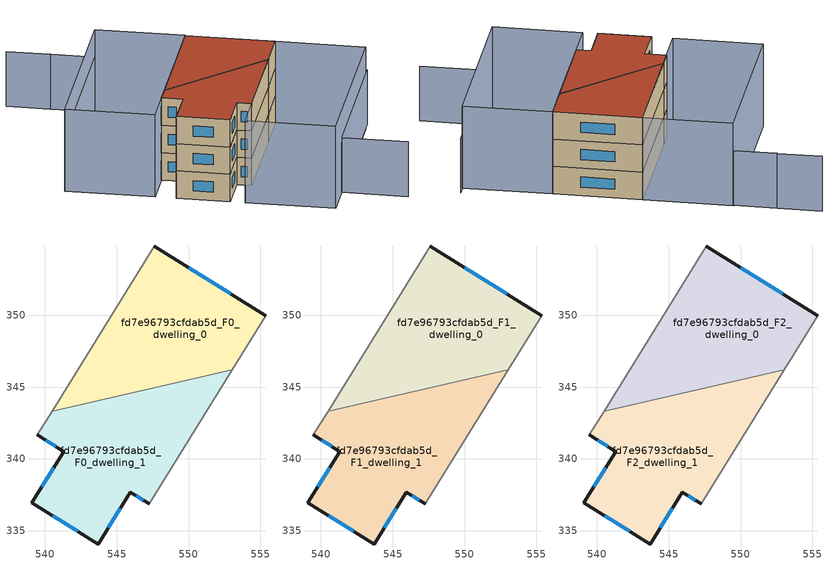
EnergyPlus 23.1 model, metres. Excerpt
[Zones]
fd7e96793cfdab5d_F0_dwelling_0
 floor ground (EU_floor_Construction): 555.35,349.97 553.03,346.21 540.49,343.32 547.6,354.82 z0
 wall outside (EU_wall_Construction): 555.35,349.97 547.6,354.82 z0:3
 wall adiabatic (EU_wall_Construction): 547.6,354.82 540.49,343.32 / 553.03,346.21 555.35,349.97 z0:3
 wall to fd7e96793cfdab5d_F0_dwelling_1 (EU_wall_Construction): 540.49,343.32 553.03,346.21 z0:3
 window (EU_Window_Construction): 552.94,351.49 550.02,353.31 z0.93:2.07
fd7e96793cfdab5d_F0_dwelling_1
 floor ground (EU_floor_Construction): 553.03,346.21 547.25,336.87 545.95,337.67 543.7,334.08 539.1,336.95 541.32,340.51 539.47,341.67 540.49,343.32 z0
 wall outside (EU_wall_Construction): 539.47,341.67 541.32,340.51 539.1,336.95 543.7,334.08 545.95,337.67 547.25,336.87 z0:3
 wall adiabatic (EU_wall_Construction): 540.49,343.32 539.47,341.67 / 547.25,336.87 553.03,346.21 z0:3
 window (EU_Window_Construction): 540.63,339.4 539.79,338.06 / 540.05,341.31 540.74,340.87 / 546.36,337.42 546.85,337.12 / 544.4,335.2 545.25,336.55 / 540.53,336.06 542.27,334.97 z0.93:2.07
fd7e96793cfdab5d_F1_dwelling_0
 floor to fd7e96793cfdab5d_F0_dwelling_0 (EU_floor_Construction): 555.35,349.97 553.03,346.21 540.49,343.32 547.6,354.82 z3
 wall outside (EU_wall_Construction): 555.35,349.97 547.6,354.82 z3:6
 wall adiabatic (EU_wall_Construction): 547.6,354.82 540.49,343.32 / 553.03,346.21 555.35,349.97 z3:6
 wall to fd7e96793cfdab5d_F1_dwelling_1 (EU_wall_Construction): 540.49,343.32 553.03,346.21 z3:6
 window (EU_Window_Construction): 552.94,351.49 550.02,353.31 z3.93:5.07
fd7e96793cfdab5d_F1_dwelling_1
 floor to fd7e96793cfdab5d_F0_dwelling_1 (EU_floor_Construction): 553.03,346.21 547.25,336.87 545.95,337.67 543.7,334.08 539.1,336.95 541.32,340.51 539.47,341.67 540.49,343.32 z3
 wall outside (EU_wall_Construction): 539.47,341.67 541.32,340.51 539.1,336.95 543.7,334.08 545.95,337.67 547.25,336.87 z3:6
 wall adiabatic (EU_wall_Construction): 540.49,343.32 539.47,341.67 / 547.25,336.87 553.03,346.21 z3:6
 window (EU_Window_Construction): 540.63,339.4 539.79,338.06 / 540.05,341.31 540.74,340.87 / 546.36,337.42 546.85,337.12 / 544.4,335.2 545.25,336.55 / 540.53,336.06 542.27,334.97 z3.93:5.07
fd7e96793cfdab5d_F2_dwelling_0
 floor to fd7e96793cfdab5d_F1_dwelling_0 (EU_floor_Construction): 555.35,349.97 553.03,346.21 540.49,343.32 547.6,354.82 z6
 wall outside (EU_wall_Construction): 555.35,349.97 547.6,354.82 z6:9
 wall adiabatic (EU_wall_Construction): 547.6,354.82 540.49,343.32 / 553.03,346.21 555.35,349.97 z6:9
 wall to fd7e96793cfdab5d_F2_dwelling_1 (EU_wall_Construction): 540.49,343.32 553.03,346.21 z6:9
 window (EU_Window_Construction): 552.94,351.49 550.02,353.31 z6.93:8.07
 roof outside (EU_roof_Construction): 553.03,346.21 555.35,349.97 547.6,354.82 540.49,343.32 z9
fd7e96793cfdab5d_F2_dwelling_1
 floor to fd7e96793cfdab5d_F1_dwelling_1 (EU_floor_Construction): 553.03,346.21 547.25,336.87 545.95,337.67 543.7,334.08 539.1,336.95 541.32,340.51 539.47,341.67 540.49,343.32 z6
 wall outside (EU_wall_Construction): 539.47,341.67 541.32,340.51 539.1,336.95 543.7,334.08 545.95,337.67 547.25,336.87 z6:9
 wall adiabatic (EU_wall_Construction): 540.49,343.32 539.47,341.67 / 547.25,336.87 553.03,346.21 z6:9
 window (EU_Window_Construction): 540.63,339.4 539.79,338.06 / 540.05,341.31 540.74,340.87 / 546.36,337.42 546.85,337.12 / 544.4,335.2 545.25,336.55 / 540.53,336.06 542.27,334.97 z6.93:8.07
 roof outside (EU_roof_Construction): 547.25,336.87 553.03,346.21 540.49,343.32 539.47,341.67 541.32,340.51 539.1,336.95 543.7,334.08 545.95,337.67 z9
shading: 560.61,328.34 554.91,331.87 / 554.91,331.87 563.76,346.19 / 536.02,361.98 539.82,359.62 / 539.82,359.62 532.38,347.58 / 532.19,364.37 536.03,361.99 z0:6; 545.05,333.3 555.36,349.97 / 555.36,349.97 563.13,345.17 / 563.13,345.17 552.82,328.49 / 552.82,328.49 545.05,333.3 / 529.5,342.92 539.85,359.67 / 539.85,359.67 547.63,354.86 / 547.63,354.86 537.27,338.11 / 537.27,338.11 529.5,342.92 z0:9
[Building]
EU S2 Campaign: North Axis=0; Terrain=City; Solar Distribution=FullExterior
[Site:Location]
Montreal-Trudeau.Intl.AP: Latitude=45.4667; Longitude=-73.75; Time Zone=-5; Elevation=36
[SizingPeriod:WeatherFileDays]
AnnualSizingPeriod: Begin Month=1; Begin Day of Month=1; End Month=12; End Day of Month=31; Day of Week for Start Day=Monday; Use Weather File Daylight Saving Period=No; Use Weather File Rain and Snow Indicators=No
[MATERIAL]
EU_InternalMass_Material: Roughness=MediumRough; Thickness=0.1; Conductivity=1; Density=1800; Specific Heat=900; Thermal Absorptance=0.9; Solar Absorptance=0.7; Visible Absorptance=0.7
[MATERIAL:NOMASS] Roughness=MediumRough; Thermal Absorptance=0.9; Solar Absorptance=0.7; Visible Absorptance=0.7
Name | Thermal Resistance
EU_wall_NoMass; EU_floor_NoMass | 1.36485
EU_roof_NoMass | 2.55992
[WINDOWMATERIAL:SIMPLEGLAZINGSYSTEM]
EU_Window_SimpleGlazing: UFactor=3.92339; Solar Heat Gain Coefficient=0.8; Visible Transmittance=0.8
[CONSTRUCTION]
EU_wall_Construction: EU_wall_NoMass
EU_roof_Construction: EU_roof_NoMass
EU_floor_Construction: EU_floor_NoMass
EU_Window_Construction: EU_Window_SimpleGlazing
EU_InternalMass_Construction: EU_InternalMass_Material
[ZONE] Type=1; Multiplier=1; Ceiling Height=autocalculate; Floor Area=autocalculate; Part of Total Floor Area=Yes
Name | Volume
fd7e96793cfdab5d_F0_dwelling_0; fd7e96793cfdab5d_F1_dwelling_0; fd7e96793cfdab5d_F2_dwelling_0 | 246.125
fd7e96793cfdab5d_F0_dwelling_1 | 246.117
fd7e96793cfdab5d_F1_dwelling_1; fd7e96793cfdab5d_F2_dwelling_1 | 246.116
[INTERNALMASS] Construction=EU_InternalMass_Construction
Name | Zone or ZoneList | Surface Area
fd7e96793cfdab5d_F0_dwelling_0_EU_InternalMass | fd7e96793cfdab5d_F0_dwelling_0 | 82.0418
fd7e96793cfdab5d_F0_dwelling_1_EU_InternalMass | fd7e96793cfdab5d_F0_dwelling_1 | 82.0387
fd7e96793cfdab5d_F1_dwelling_0_EU_InternalMass | fd7e96793cfdab5d_F1_dwelling_0 | 82.0418
fd7e96793cfdab5d_F1_dwelling_1_EU_InternalMass | fd7e96793cfdab5d_F1_dwelling_1 | 82.0387
fd7e96793cfdab5d_F2_dwelling_0_EU_InternalMass | fd7e96793cfdab5d_F2_dwelling_0 | 82.0418
fd7e96793cfdab5d_F2_dwelling_1_EU_InternalMass | fd7e96793cfdab5d_F2_dwelling_1 | 82.0387
[OTHEREQUIPMENT] Fuel Type=Electricity; Design Level Calculation Method=Watts/Area; Power per Zone Floor Area=1; Fraction Latent=0; Fraction Radiant=0; Fraction Lost=0; Carbon Dioxide Generation Rate=0; EndUse Subcategory=EU_Step8_InternalGains
Name | Zone or ZoneList or Space or SpaceList | Schedule
EU_Step8_InternalGain_fd7e96793cfdab5d_F0_dwelling_0_f000 | fd7e96793cfdab5d_F0_dwelling_0 | EU_Step8_GainSchedule_fd7e96793cfdab5d_F0_dwelling_0_f000
EU_Step8_InternalGain_fd7e96793cfdab5d_F0_dwelling_1_f000 | fd7e96793cfdab5d_F0_dwelling_1 | EU_Step8_GainSchedule_fd7e96793cfdab5d_F0_dwelling_1_f000
EU_Step8_InternalGain_fd7e96793cfdab5d_F1_dwelling_0_f000 | fd7e96793cfdab5d_F1_dwelling_0 | EU_Step8_GainSchedule_fd7e96793cfdab5d_F1_dwelling_0_f000
EU_Step8_InternalGain_fd7e96793cfdab5d_F1_dwelling_1_f000 | fd7e96793cfdab5d_F1_dwelling_1 | EU_Step8_GainSchedule_fd7e96793cfdab5d_F1_dwelling_1_f000
EU_Step8_InternalGain_fd7e96793cfdab5d_F2_dwelling_0_f000 | fd7e96793cfdab5d_F2_dwelling_0 | EU_Step8_GainSchedule_fd7e96793cfdab5d_F2_dwelling_0_f000
EU_Step8_InternalGain_fd7e96793cfdab5d_F2_dwelling_1_f000 | fd7e96793cfdab5d_F2_dwelling_1 | EU_Step8_GainSchedule_fd7e96793cfdab5d_F2_dwelling_1_f000
[ZONEVENTILATION:DESIGNFLOWRATE] Schedule=EU_AlwaysOn; Design Flow Rate Calculation Method=AirChanges/Hour; Air Changes per Hour=0.860309; Ventilation Type=Natural; Fan Pressure Rise=0; Fan Total Efficiency=1; Constant Term Coefficient=1; Temperature Term Coefficient=0; Velocity Term Coefficient=0; Velocity Squared Term Coefficient=0; Minimum Indoor Temperature=-100; Maximum Indoor Temperature=100; Delta Temperature=-100; Minimum Outdoor Temperature=-100; Maximum Outdoor Temperature=100; Maximum Wind Speed=40
Name | Zone or ZoneList or Space or SpaceList
EU_ConstantAir_fd7e96793cfdab5d_F0_dwelling_0 | fd7e96793cfdab5d_F0_dwelling_0
EU_ConstantAir_fd7e96793cfdab5d_F0_dwelling_1 | fd7e96793cfdab5d_F0_dwelling_1
EU_ConstantAir_fd7e96793cfdab5d_F1_dwelling_0 | fd7e96793cfdab5d_F1_dwelling_0
EU_ConstantAir_fd7e96793cfdab5d_F1_dwelling_1 | fd7e96793cfdab5d_F1_dwelling_1
EU_ConstantAir_fd7e96793cfdab5d_F2_dwelling_0 | fd7e96793cfdab5d_F2_dwelling_0
EU_ConstantAir_fd7e96793cfdab5d_F2_dwelling_1 | fd7e96793cfdab5d_F2_dwelling_1
[HVACTEMPLATE:THERMOSTAT] Constant Heating Setpoint=20; Constant Cooling Setpoint=50
EU_HeatOnly_fd7e96793cfdab5d_F0_dwelling_0; EU_HeatOnly_fd7e96793cfdab5d_F0_dwelling_1; EU_HeatOnly_fd7e96793cfdab5d_F1_dwelling_0; EU_HeatOnly_fd7e96793cfdab5d_F1_dwelling_1; EU_HeatOnly_fd7e96793cfdab5d_F2_dwelling_0; EU_HeatOnly_fd7e96793cfdab5d_F2_dwelling_1
[HVACTEMPLATE:ZONE:IDEALLOADSAIRSYSTEM] System Availability Schedule=EU_AlwaysOn; Maximum Heating Supply Air Temperature=50; Minimum Cooling Supply Air Temperature=13; Maximum Heating Supply Air Humidity Ratio=0.0156; Minimum Cooling Supply Air Humidity Ratio=0.0077; Heating Limit=NoLimit; Cooling Limit=NoLimit; Heating Availability Schedule=EU_AlwaysOn; Cooling Availability Schedule=EU_CoolingOff; Dehumidification Control Type=ConstantSensibleHeatRatio; Cooling Sensible Heat Ratio=0.7; Dehumidification Setpoint=60; Humidification Control Type=None; Humidification Setpoint=30; Outdoor Air Method=None; Outdoor Air Flow Rate per Person=0.00944; Outdoor Air Flow Rate per Zone Floor Area=0; Outdoor Air Flow Rate per Zone=0; Demand Controlled Ventilation Type=None; Outdoor Air Economizer Type=NoEconomizer; Heat Recovery Type=None; Sensible Heat Recovery Effectiveness=0.7; Latent Heat Recovery Effectiveness=0.65
Name | Template Thermostat
fd7e96793cfdab5d_F0_dwelling_0 | EU_HeatOnly_fd7e96793cfdab5d_F0_dwelling_0
fd7e96793cfdab5d_F0_dwelling_1 | EU_HeatOnly_fd7e96793cfdab5d_F0_dwelling_1
fd7e96793cfdab5d_F1_dwelling_0 | EU_HeatOnly_fd7e96793cfdab5d_F1_dwelling_0
fd7e96793cfdab5d_F1_dwelling_1 | EU_HeatOnly_fd7e96793cfdab5d_F1_dwelling_1
fd7e96793cfdab5d_F2_dwelling_0 | EU_HeatOnly_fd7e96793cfdab5d_F2_dwelling_0
fd7e96793cfdab5d_F2_dwelling_1 | EU_HeatOnly_fd7e96793cfdab5d_F2_dwelling_1
[SIZING:ZONE] Zone Cooling Design Supply Air Temperature Input Method=SupplyAirTemperature; Zone Cooling Design Supply Air Temperature=13; Zone Heating Design Supply Air Temperature Input Method=SupplyAirTemperature; Zone Heating Design Supply Air Temperature=50; Zone Cooling Design Supply Air Humidity Ratio=0.008; Zone Heating Design Supply Air Humidity Ratio=0.008; Cooling Design Air Flow Method=DesignDay; Cooling Design Air Flow Rate=0; Cooling Minimum Air Flow per Zone Floor Area=0.000762; Cooling Minimum Air Flow=0; Cooling Minimum Air Flow Fraction=0.2; Heating Design Air Flow Method=DesignDay; Heating Design Air Flow Rate=0; Heating Maximum Air Flow per Zone Floor Area=0.002032; Heating Maximum Air Flow=0.141576; Heating Maximum Air Flow Fraction=0.3; Account for Dedicated Outdoor Air System=No; Dedicated Outdoor Air System Control Strategy=NeutralSupplyAir; Dedicated Outdoor Air Low Setpoint Temperature for Design=autosize; Dedicated Outdoor Air High Setpoint Temperature for Design=autosize; Zone Load Sizing Method=Sensible Load Only No Latent Load; Zone Latent Cooling Design Supply Air Humidity Ratio Input Method=HumidityRatioDifference; Zone Cooling Design Supply Air Humidity Ratio Difference=0.005; Zone Latent Heating Design Supply Air Humidity Ratio Input Method=HumidityRatioDifference; Zone Humidification Design Supply Air Humidity Ratio Difference=0.005
fd7e96793cfdab5d_F0_dwelling_0; fd7e96793cfdab5d_F0_dwelling_1; fd7e96793cfdab5d_F1_dwelling_0; fd7e96793cfdab5d_F1_dwelling_1; fd7e96793cfdab5d_F2_dwelling_0; fd7e96793cfdab5d_F2_dwelling_1
[SCHEDULE:CONSTANT]
Name | Hourly Value
EU_AlwaysOn | 1
EU_CoolingOff | 0
[SCHEDULE:FILE] Column Number=1; Rows to Skip at Top=0; Number of Hours of Data=8760; Column Separator=Comma; Interpolate to Timestep=No; Minutes per Item=60; Adjust Schedule for Daylight Savings=Yes
Name | File
EU_Step8_GainSchedule_fd7e96793cfdab5d_F0_dwelling_0_f000 | ../../schedules/fd7e96793cfdab5d/fd7e96793cfdab5d_F0_dwelling_0_f000_gain.csv
EU_Step8_GainSchedule_fd7e96793cfdab5d_F0_dwelling_1_f000 | ../../schedules/fd7e96793cfdab5d/fd7e96793cfdab5d_F0_dwelling_1_f000_gain.csv
EU_Step8_GainSchedule_fd7e96793cfdab5d_F1_dwelling_0_f000 | ../../schedules/fd7e96793cfdab5d/fd7e96793cfdab5d_F1_dwelling_0_f000_gain.csv
EU_Step8_GainSchedule_fd7e96793cfdab5d_F1_dwelling_1_f000 | ../../schedules/fd7e96793cfdab5d/fd7e96793cfdab5d_F1_dwelling_1_f000_gain.csv
EU_Step8_GainSchedule_fd7e96793cfdab5d_F2_dwelling_0_f000 | ../../schedules/fd7e96793cfdab5d/fd7e96793cfdab5d_F2_dwelling_0_f000_gain.csv
EU_Step8_GainSchedule_fd7e96793cfdab5d_F2_dwelling_1_f000 | ../../schedules/fd7e96793cfdab5d/fd7e96793cfdab5d_F2_dwelling_1_f000_gain.csv
